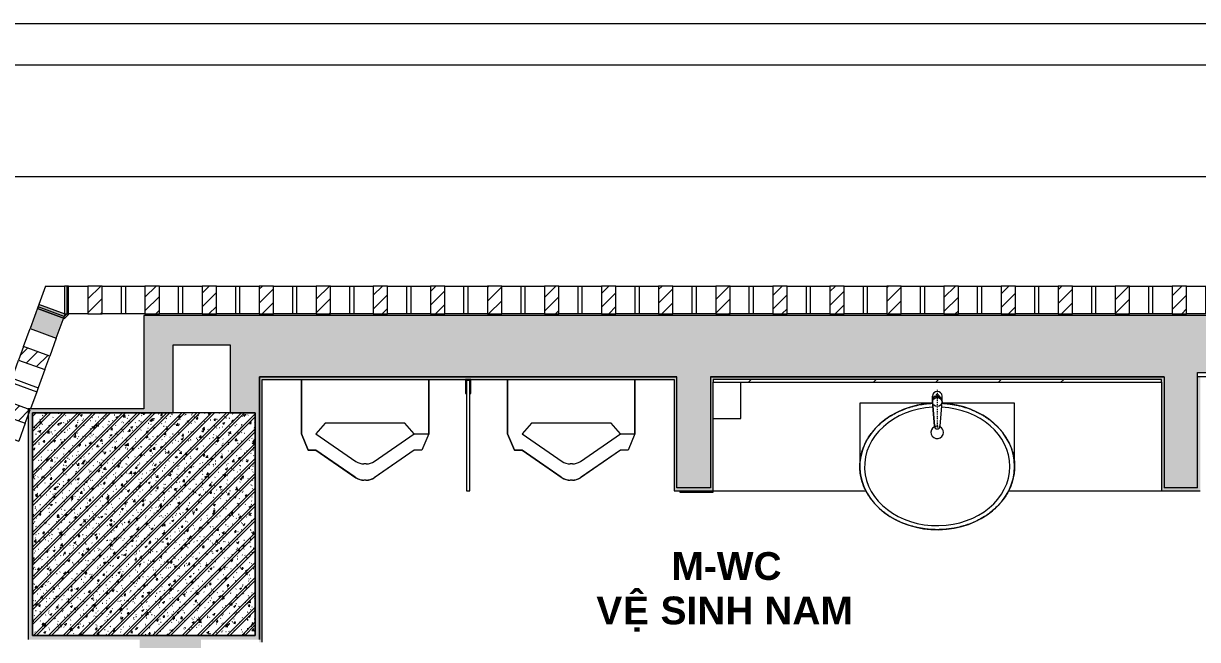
# Model space of a CAD drawing. Header units: millimetres. Extents: x -32090 to 18410, y 18847 to 76047.
# Drawn here: x -10622 to -6405, y 73832 to 76047 of the extents above; entities that cross this region are included whole.
import ezdxf

# ---------------------------------------------------------------- set-up
doc = ezdxf.new("R2010")
doc.units = ezdxf.units.MM
doc.linetypes.add('Dash', pattern=[6.35, 3.175, -3.175])
for name, color, linetype, lineweight in [('A-AREA-IDEN', 2, 'Continuous', 9), ('A-FLOR', 192, 'Continuous', 5), ('A-GLAZ-CURT', 52, 'Continuous', 5), ('A-GLAZ-CWMG', 51, 'Continuous', 5), ('A-WALL', 113, 'Continuous', 5), ('A-WALL-PATT', 111, 'Continuous', 5), ('P-SANR-FIXT', 6, 'Continuous', 5), ('P-SANR-FIXT-HDLN', 131, 'Dash', 5), ('Q-SPCQ', 91, 'Continuous', 5), ('S-BEAM', 12, 'Continuous', 5), ('S-COLS', 52, 'Continuous', 5)]:
    doc.layers.add(name, color=color, linetype=linetype, lineweight=lineweight)
doc.styles.add('Arial_B', font='arialbd.ttf', dxfattribs={"height": 100})
doc.styles.add('Arial_B_1', font='arialbd.ttf', dxfattribs={"height": 100})

# ---------------------------------------------------------------- blocks, each defined once
blk = doc.blocks.new('GUTTER_1 - GUTTER_1-8544427-1st Traffic Floor Plan - Pedestrian')
at = {"layer": 'A-FLOR'}
for p, q in [((-32089.9, 76047.2), (18410.1, 76047.2)), ((18260.1, 75897.2), (-31939.9, 75897.2))]:
    blk.add_line(p, q, dxfattribs=at)
blk = doc.blocks.new('LAVABOR COUNTER2 - COUNTER TOP 400-9917175-1st Traffic Floor Plan - Pedestrian')
at = {"layer": 'P-SANR-FIXT', "color": 7}
for p, q in [((-256, 400), (-805, 400)), ((805, 400), (256, 400))]:
    blk.add_line(p, q, dxfattribs=at)
blk = doc.blocks.new('LAVABOR BASIN-SEMI - LAVABOR BASIN - SEMI-11886328-1st Traffic Floor Plan - Pedestrian')
at = {"layer": 'P-SANR-FIXT', "color": 7}
for p, q in [((-278, 312.5), (-278, 85)), ((278, 85), (278, 312.5)), ((-278, 85), (-16.9, 85)), ((16.9, 85), (278, 85))]:
    blk.add_line(p, q, dxfattribs=at)
for start, end in [(296.2993, 180), (180, 244.022)]:
    blk.add_arc((0, 190), 22.5, start, end, dxfattribs=at)
for major_axis, ratio, start_param, end_param in [((278, 0), 0.818345, 4.772833, 9.424778), ((261, 0), 0.816092, 4.772382, 9.424778), ((278, 0), 0.818345, 3.141593, 4.651945), ((261, 0), 0.816092, 3.141593, 4.65238)]:
    blk.add_ellipse((0, 312.5), major_axis=major_axis, ratio=ratio, start_param=start_param, end_param=end_param, dxfattribs=at)
for points, knots in [([(-278, 312.5), (-278, 319.5), (-277.2, 333.5), (-273.7, 354.1), (-268, 374.3), (-259.9, 394.2), (-249.7, 413.2), (-239.4, 428.5), (-230.2, 440.2), (-220.4, 451.5), (-206.9, 464.9), (-191.9, 477.4), (-179.3, 486.5), (-166, 495.2), (-148.5, 505.2), (-126.5, 515.4), (-107, 522.7), (-91.1, 527.5), (-75, 531.7), (-58.4, 535.1), (-41.6, 537.5), (-28.5, 538.9), (-14.6, 539.8), (0, 540.1), (14.6, 539.8), (29.1, 538.9), (43.4, 537.3), (57.8, 535.1), (72, 532.3), (85.9, 529), (99.6, 525), (113.1, 520.4), (126.3, 515.3), (139.1, 509.6), (151.4, 503.4), (163.5, 496.6), (175.1, 489.3), (186.1, 481.6), (196.6, 473.5), (206.7, 464.8), (216.2, 455.7), (225, 446.3), (233.2, 436.5), (240.9, 426.3), (247.8, 415.8), (254.1, 405.1), (259.6, 394.1), (264.5, 382.8), (268.7, 371.4), (273.2, 356), (276.9, 336.5), (278, 320.6), (278, 312.5)], [-1, -1, -1, -1, -0.970833, -0.941667, -0.9125, -0.883333, -0.854167, -0.825, -0.810417, -0.795833, -0.766667, -0.7375, -0.722917, -0.708333, -0.679167, -0.65, -0.620833, -0.60625, -0.591667, -0.5625, -0.547917, -0.533333, -0.516667, -0.5, -0.483333, -0.466667, -0.45, -0.433333, -0.416667, -0.4, -0.383333, -0.366667, -0.35, -0.333333, -0.316667, -0.3, -0.283333, -0.266667, -0.25, -0.233333, -0.216667, -0.2, -0.183333, -0.166667, -0.15, -0.133333, -0.116667, -0.1, -0.083333, -0.066667, -0.033333, 0, 0, 0, 0]), ([(-16.9, 85.4), (-20.9, 85.6), (-29.8, 86.2), (-43.4, 87.7), (-57.8, 89.9), (-72, 92.7), (-85.9, 96), (-99.6, 100), (-113.1, 104.6), (-126.3, 109.7), (-139.1, 115.4), (-151.4, 121.6), (-163.5, 128.4), (-175.1, 135.7), (-186.1, 143.4), (-196.6, 151.5), (-206.7, 160.2), (-216.2, 169.3), (-225, 178.7), (-233.2, 188.5), (-240.9, 198.7), (-247.8, 209.2), (-254.1, 219.9), (-259.6, 230.9), (-264.5, 242.2), (-268.7, 253.6), (-273.2, 269), (-276.9, 288.5), (-278, 304.4), (-278, 312.5)], [-0.4807325, -0.4807325, -0.4807325, -0.4807325, -0.4666667, -0.45, -0.4333333, -0.4166667, -0.4, -0.3833333, -0.3666667, -0.35, -0.3333333, -0.3166667, -0.3, -0.2833333, -0.2666667, -0.25, -0.2333333, -0.2166667, -0.2, -0.1833333, -0.1666667, -0.15, -0.1333333, -0.1166667, -0.1, -0.0833333, -0.0666667, -0.0333333, 0, 0, 0, 0]), ([(278, 312.5), (278, 305.5), (277.2, 291.5), (273.7, 270.9), (268, 250.7), (259.9, 230.8), (249.7, 211.8), (239.4, 196.5), (230.2, 184.8), (220.4, 173.5), (206.9, 160.1), (191.9, 147.6), (179.3, 138.5), (166, 129.8), (148.5, 119.8), (126.5, 109.6), (107, 102.3), (91.1, 97.5), (75, 93.3), (58.4, 89.9), (41.6, 87.5), (29.2, 86.2), (20.9, 85.6), (16.9, 85.4)], [-1, -1, -1, -1, -0.9708333, -0.9416667, -0.9125, -0.8833333, -0.8541667, -0.825, -0.8104167, -0.7958333, -0.7666667, -0.7375, -0.7229167, -0.7083333, -0.6791667, -0.65, -0.6208333, -0.60625, -0.5916667, -0.5625, -0.5479167, -0.5333333, -0.5192675, -0.5192675, -0.5192675, -0.5192675])]:
    blk.add_open_spline(points, degree=3, knots=knots, dxfattribs=at)
blk = doc.blocks.new('tieu nam1 - 900x400 Spacing 800-10973678-1st Traffic Floor Plan - Pedestrian')
at = {"layer": 'Q-SPCQ'}
for p, q in [((-265.825, -5), (-284.175, -5)), ((-284.175, -5), (-284.175, -55.8)), ((-269, -8.175), (-281, -8.175)), ((-281, -8.175), (-281, -405)), ((-269, -405), (-269, -8.175)), ((-265.825, -55.8), (-265.825, -5)), ((-284.175, -55.8), (-281, -55.8)), ((-269, -55.8), (-265.825, -55.8)), ((-281, -405), (-269, -405))]:
    blk.add_line(p, q, dxfattribs=at)
blk = doc.blocks.new('Mirror1 - Type 4-10973680-1st Traffic Floor Plan - Pedestrian')
at = {"layer": 'P-SANR-FIXT'}
h = blk.add_hatch(dxfattribs=at)
h.set_pattern_fill('FP_32', color=256, style=0, pattern_type=2)
h.set_pattern_definition([(45, (7464.94, -74772), (84.19025, 308.69666), [396.875, -79.375, 1.676, -77.699])])
h.paths.add_polyline_path([(647.2, -15), (930, -15), (930, -5), (-680, -5), (-680, -15), (69.1, -15)])
at = {"layer": 'P-SANR-FIXT', "color": 7}
for p, q in [((930, -5), (-680, -5)), ((-680, -5), (-680, -15)), ((-680, -15), (930, -15)), ((930, -15), (930, -5))]:
    blk.add_line(p, q, dxfattribs=at)
blk = doc.blocks.new('hop xit xa phong - LT764-V48-1st Traffic Floor Plan - Pedestrian')
at = {"layer": 'P-SANR-FIXT', "color": 7}
for p, q in [((50, 130), (-50, 130)), ((-50, 130), (-50, 0)), ((50, 130), (-50, 130)), ((-50, 130), (-50, 0))]:
    blk.add_line(p, q, dxfattribs=at)
blk = doc.blocks.new('BASIN TAP 1 - BASIN TAP 1_ERASE_-8215750-1st Traffic Floor Plan - Pedestrian')
at = {"layer": 'P-SANR-FIXT', "color": 7}
for p, q in [((-17.2, -23.4), (-17.2, -44.2)), ((-17.2, -44.2), (-17.2, -23.4)), ((17.3, -44.2), (17.3, -23.4)), ((17.3, -44.2), (17.3, -23.4)), ((-17.2, -44.2), (-10, -131.2)), ((-10, -131.2), (-17.2, -44.2)), ((10, -131.2), (17.3, -44.2)), ((10, -131.2), (17.3, -44.2))]:
    blk.add_line(p, q, dxfattribs=at)
for centre, radius, start, end in [((0, -23.4), 17.3, 0, 180), ((0, -23.4), 17.3, 360, 180), ((0, -131.2), 10, 180, 360), ((0, -131.2), 10, 180, 360)]:
    blk.add_arc(centre, radius, start, end, dxfattribs=at)
blk.add_ellipse((0, -40.4), major_axis=(17.2, 0), ratio=0.965926, start_param=0, end_param=3.141593, dxfattribs=at)
blk.add_ellipse((0, -44.2), major_axis=(17.2, 0), ratio=0.965926, dxfattribs=at)
at = {"layer": 'P-SANR-FIXT-HDLN', "color": 7}
for p, q in [((0, 0), (0, -143.8)), ((-12.5, -23.4), (12.5, -23.4)), ((-12.5, -131.3), (12.5, -131.3))]:
    blk.add_line(p, q, dxfattribs=at)
blk.add_circle((0, -23.4), 6.5, dxfattribs=at)
blk = doc.blocks.new('URINAL1 - UT500T 2-8453147-1st Traffic Floor Plan - Pedestrian')
at = {"layer": 'P-SANR-FIXT', "color": 7}
for p, q in [((-9525, 26455.6), (-9329.7, 26455.6)), ((-9329.7, 26455.6), (-9525, 26455.6)), ((-9329.7, 26455.6), (-9270.9, 26431.1)), ((-9329.7, 26403.6), (-9329.7, 26455.6)), ((-9329.7, 26455.6), (-9270.9, 26431.1)), ((-9329.7, 26403.6), (-9368.5, 26370.2)), ((-9230.7, 26259.8), (-9329.7, 26403.6)), ((-9270.9, 26431.1), (-9270.9, 26403.6)), ((-9270.9, 26431.1), (-9270.9, 26403.6)), ((-9270.9, 26403.6), (-9174.2, 26263)), ((-9270.9, 26403.6), (-9172, 26259.8)), ((-9368.5, 26370.2), (-9368.5, 26083.8)), ((-9329.7, 26050.4), (-9230.7, 26194.2)), ((-9270.9, 26050.4), (-9172, 26194.2)), ((-9174.2, 26191), (-9270.9, 26050.4)), ((-9221.7, 26231), (-9221.7, 26223)), ((-9163, 26231), (-9163, 26223)), ((-9368.5, 26083.8), (-9329.7, 26050.4)), ((-9270.9, 26022.9), (-9329.7, 25998.4)), ((-9329.7, 25998.4), (-9270.9, 26022.9)), ((-9270.9, 26050.4), (-9270.9, 26022.9)), ((-9270.9, 26022.9), (-9270.9, 26050.4)), ((-9329.7, 25998.4), (-9525, 25998.4)), ((-9525, 25998.4), (-9329.7, 25998.4))]:
    blk.add_line(p, q, dxfattribs=at)
for centre, radius, start, end in [((-9272.5, 26231), 50.8, 360, 34.5449), ((-9226.5, 26227), 63.5, 325.4551, 34.5449), ((-9213.8, 26231), 50.8, 360, 34.5449), ((-9272.5, 26223), 50.8, 325.4551, 360), ((-9213.8, 26223), 50.8, 325.4551, 0.0073)]:
    blk.add_arc(centre, radius, start, end, dxfattribs=at)
blk = doc.blocks.new('X Block - X Block-V125-1st Traffic Floor Plan - Pedestrian')
at = {"layer": 'A-GLAZ-CURT'}
h = blk.add_hatch(dxfattribs=at)
h.set_pattern_fill('FP_107', color=256, style=0, pattern_type=2)
h.set_pattern_definition([(225, (-6477.434, 75052.996), (24.748737, -24.748737), [])])
h.paths.add_polyline_path([(18.3, 50), (-33.3, 50), (-33.3, -50), (18.3, -50)])
for p, q in [((-102.5, 50), (-33.3, 50)), ((-102.5, 50), (-102.5, -50)), ((18.3, 50), (-33.3, 50)), ((-33.3, 50), (-33.3, -50)), ((18.3, -50), (18.3, 50)), ((18.3, 50), (87.5, 50)), ((87.5, 50), (87.5, -50)), ((-33.3, -50), (-102.5, -50)), ((-33.3, -50), (18.3, -50)), ((87.5, -50), (18.3, -50))]:
    blk.add_line(p, q, dxfattribs=at)
blk = doc.blocks.new('X Block - X Block-V126-1st Traffic Floor Plan - Pedestrian')
at = {"layer": 'A-GLAZ-CURT'}
h = blk.add_hatch(dxfattribs=at)
h.set_pattern_fill('FP_108', color=256, style=0, pattern_type=2)
h.set_pattern_definition([(225, (-6682.434, 75052.996), (24.748737, -24.748737), [])])
h.paths.add_polyline_path([(18.3, 50), (-33.3, 50), (-33.3, -50), (18.3, -50)])
for p, q in [((-102.5, 50), (-33.3, 50)), ((-102.5, 50), (-102.5, -50)), ((18.3, 50), (-33.3, 50)), ((-33.3, 50), (-33.3, -50)), ((18.3, -50), (18.3, 50)), ((18.3, 50), (87.5, 50)), ((87.5, 50), (87.5, -50)), ((-33.3, -50), (-102.5, -50)), ((-33.3, -50), (18.3, -50)), ((87.5, -50), (18.3, -50))]:
    blk.add_line(p, q, dxfattribs=at)
blk = doc.blocks.new('X Block - X Block-V127-1st Traffic Floor Plan - Pedestrian')
at = {"layer": 'A-GLAZ-CURT'}
h = blk.add_hatch(dxfattribs=at)
h.set_pattern_fill('FP_109', color=256, style=0, pattern_type=2)
h.set_pattern_definition([(225, (-6887.434, 75052.996), (24.748737, -24.748737), [])])
h.paths.add_polyline_path([(18.3, 50), (-33.3, 50), (-33.3, -50), (18.3, -50)])
for p, q in [((-102.5, 50), (-33.3, 50)), ((-102.5, 50), (-102.5, -50)), ((18.3, 50), (-33.3, 50)), ((-33.3, 50), (-33.3, -50)), ((18.3, -50), (18.3, 50)), ((18.3, 50), (87.5, 50)), ((87.5, 50), (87.5, -50)), ((-33.3, -50), (-102.5, -50)), ((-33.3, -50), (18.3, -50)), ((87.5, -50), (18.3, -50))]:
    blk.add_line(p, q, dxfattribs=at)
blk = doc.blocks.new('X Block - X Block-V128-1st Traffic Floor Plan - Pedestrian')
at = {"layer": 'A-GLAZ-CURT'}
h = blk.add_hatch(dxfattribs=at)
h.set_pattern_fill('FP_110', color=256, style=0, pattern_type=2)
h.set_pattern_definition([(225, (-7092.434, 75052.996), (24.748737, -24.748737), [])])
h.paths.add_polyline_path([(18.3, 50), (-33.3, 50), (-33.3, -50), (18.3, -50)])
for p, q in [((-102.5, 50), (-33.3, 50)), ((-102.5, 50), (-102.5, -50)), ((18.3, 50), (-33.3, 50)), ((-33.3, 50), (-33.3, -50)), ((18.3, -50), (18.3, 50)), ((18.3, 50), (87.5, 50)), ((87.5, 50), (87.5, -50)), ((-33.3, -50), (-102.5, -50)), ((-33.3, -50), (18.3, -50)), ((87.5, -50), (18.3, -50))]:
    blk.add_line(p, q, dxfattribs=at)
blk = doc.blocks.new('X Block - X Block-V129-1st Traffic Floor Plan - Pedestrian')
at = {"layer": 'A-GLAZ-CURT'}
h = blk.add_hatch(dxfattribs=at)
h.set_pattern_fill('FP_111', color=256, style=0, pattern_type=2)
h.set_pattern_definition([(225, (-7297.434, 75052.996), (24.748737, -24.748737), [])])
h.paths.add_polyline_path([(18.3, 50), (-33.3, 50), (-33.3, -50), (18.3, -50)])
for p, q in [((-102.5, 50), (-33.3, 50)), ((-102.5, 50), (-102.5, -50)), ((18.3, 50), (-33.3, 50)), ((-33.3, 50), (-33.3, -50)), ((18.3, -50), (18.3, 50)), ((18.3, 50), (87.5, 50)), ((87.5, 50), (87.5, -50)), ((-33.3, -50), (-102.5, -50)), ((-33.3, -50), (18.3, -50)), ((87.5, -50), (18.3, -50))]:
    blk.add_line(p, q, dxfattribs=at)
blk = doc.blocks.new('X Block - X Block-V130-1st Traffic Floor Plan - Pedestrian')
at = {"layer": 'A-GLAZ-CURT'}
h = blk.add_hatch(dxfattribs=at)
h.set_pattern_fill('FP_112', color=256, style=0, pattern_type=2)
h.set_pattern_definition([(225, (-7502.434, 75052.996), (24.748737, -24.748737), [])])
h.paths.add_polyline_path([(18.3, 50), (-33.3, 50), (-33.3, -50), (18.3, -50)])
for p, q in [((-102.5, 50), (-33.3, 50)), ((-102.5, 50), (-102.5, -50)), ((18.3, 50), (-33.3, 50)), ((-33.3, 50), (-33.3, -50)), ((18.3, -50), (18.3, 50)), ((18.3, 50), (87.5, 50)), ((87.5, 50), (87.5, -50)), ((-33.3, -50), (-102.5, -50)), ((-33.3, -50), (18.3, -50)), ((87.5, -50), (18.3, -50))]:
    blk.add_line(p, q, dxfattribs=at)
blk = doc.blocks.new('X Block - X Block-V131-1st Traffic Floor Plan - Pedestrian')
at = {"layer": 'A-GLAZ-CURT'}
h = blk.add_hatch(dxfattribs=at)
h.set_pattern_fill('FP_113', color=256, style=0, pattern_type=2)
h.set_pattern_definition([(225, (-7707.434, 75052.996), (24.748737, -24.748737), [])])
h.paths.add_polyline_path([(18.3, 50), (-33.3, 50), (-33.3, -50), (18.3, -50)])
for p, q in [((-102.5, 50), (-33.3, 50)), ((-102.5, 50), (-102.5, -50)), ((18.3, 50), (-33.3, 50)), ((-33.3, 50), (-33.3, -50)), ((18.3, -50), (18.3, 50)), ((18.3, 50), (87.5, 50)), ((87.5, 50), (87.5, -50)), ((-33.3, -50), (-102.5, -50)), ((-33.3, -50), (18.3, -50)), ((87.5, -50), (18.3, -50))]:
    blk.add_line(p, q, dxfattribs=at)
blk = doc.blocks.new('X Block - X Block-V132-1st Traffic Floor Plan - Pedestrian')
at = {"layer": 'A-GLAZ-CURT'}
h = blk.add_hatch(dxfattribs=at)
h.set_pattern_fill('FP_114', color=256, style=0, pattern_type=2)
h.set_pattern_definition([(225, (-7912.434, 75052.996), (24.748737, -24.748737), [])])
h.paths.add_polyline_path([(18.3, 50), (-33.3, 50), (-33.3, -50), (18.3, -50)])
for p, q in [((-102.5, 50), (-33.3, 50)), ((-102.5, 50), (-102.5, -50)), ((18.3, 50), (-33.3, 50)), ((-33.3, 50), (-33.3, -50)), ((18.3, -50), (18.3, 50)), ((18.3, 50), (87.5, 50)), ((87.5, 50), (87.5, -50)), ((-33.3, -50), (-102.5, -50)), ((-33.3, -50), (18.3, -50)), ((87.5, -50), (18.3, -50))]:
    blk.add_line(p, q, dxfattribs=at)
blk = doc.blocks.new('X Block - X Block-V133-1st Traffic Floor Plan - Pedestrian')
at = {"layer": 'A-GLAZ-CURT'}
h = blk.add_hatch(dxfattribs=at)
h.set_pattern_fill('FP_115', color=256, style=0, pattern_type=2)
h.set_pattern_definition([(225, (-8117.434, 75052.996), (24.748737, -24.748737), [])])
h.paths.add_polyline_path([(18.3, 50), (-33.3, 50), (-33.3, -50), (18.3, -50)])
for p, q in [((-102.5, 50), (-33.3, 50)), ((-102.5, 50), (-102.5, -50)), ((18.3, 50), (-33.3, 50)), ((-33.3, 50), (-33.3, -50)), ((18.3, -50), (18.3, 50)), ((18.3, 50), (87.5, 50)), ((87.5, 50), (87.5, -50)), ((-33.3, -50), (-102.5, -50)), ((-33.3, -50), (18.3, -50)), ((87.5, -50), (18.3, -50))]:
    blk.add_line(p, q, dxfattribs=at)
blk = doc.blocks.new('X Block - X Block-V134-1st Traffic Floor Plan - Pedestrian')
at = {"layer": 'A-GLAZ-CURT'}
h = blk.add_hatch(dxfattribs=at)
h.set_pattern_fill('FP_116', color=256, style=0, pattern_type=2)
h.set_pattern_definition([(225, (-8322.434, 75052.996), (24.748737, -24.748737), [])])
h.paths.add_polyline_path([(18.3, 50), (-33.3, 50), (-33.3, -50), (18.3, -50)])
for p, q in [((-102.5, 50), (-33.3, 50)), ((-102.5, 50), (-102.5, -50)), ((18.3, 50), (-33.3, 50)), ((-33.3, 50), (-33.3, -50)), ((18.3, -50), (18.3, 50)), ((18.3, 50), (87.5, 50)), ((87.5, 50), (87.5, -50)), ((-33.3, -50), (-102.5, -50)), ((-33.3, -50), (18.3, -50)), ((87.5, -50), (18.3, -50))]:
    blk.add_line(p, q, dxfattribs=at)
blk = doc.blocks.new('X Block - X Block-V135-1st Traffic Floor Plan - Pedestrian')
at = {"layer": 'A-GLAZ-CURT'}
h = blk.add_hatch(dxfattribs=at)
h.set_pattern_fill('FP_117', color=256, style=0, pattern_type=2)
h.set_pattern_definition([(225, (-8527.434, 75052.996), (24.748737, -24.748737), [])])
h.paths.add_polyline_path([(18.3, 50), (-33.3, 50), (-33.3, -50), (18.3, -50)])
for p, q in [((-102.5, 50), (-33.3, 50)), ((-102.5, 50), (-102.5, -50)), ((18.3, 50), (-33.3, 50)), ((-33.3, 50), (-33.3, -50)), ((18.3, -50), (18.3, 50)), ((18.3, 50), (87.5, 50)), ((87.5, 50), (87.5, -50)), ((-33.3, -50), (-102.5, -50)), ((-33.3, -50), (18.3, -50)), ((87.5, -50), (18.3, -50))]:
    blk.add_line(p, q, dxfattribs=at)
blk = doc.blocks.new('X Block - X Block-V136-1st Traffic Floor Plan - Pedestrian')
at = {"layer": 'A-GLAZ-CURT'}
h = blk.add_hatch(dxfattribs=at)
h.set_pattern_fill('FP_118', color=256, style=0, pattern_type=2)
h.set_pattern_definition([(225, (-8732.434, 75052.996), (24.748737, -24.748737), [])])
h.paths.add_polyline_path([(18.3, 50), (-33.3, 50), (-33.3, -50), (18.3, -50)])
for p, q in [((-102.5, 50), (-33.3, 50)), ((-102.5, 50), (-102.5, -50)), ((18.3, 50), (-33.3, 50)), ((-33.3, 50), (-33.3, -50)), ((18.3, -50), (18.3, 50)), ((18.3, 50), (87.5, 50)), ((87.5, 50), (87.5, -50)), ((-33.3, -50), (-102.5, -50)), ((-33.3, -50), (18.3, -50)), ((87.5, -50), (18.3, -50))]:
    blk.add_line(p, q, dxfattribs=at)
blk = doc.blocks.new('X Block - X Block-V137-1st Traffic Floor Plan - Pedestrian')
at = {"layer": 'A-GLAZ-CURT'}
h = blk.add_hatch(dxfattribs=at)
h.set_pattern_fill('FP_119', color=256, style=0, pattern_type=2)
h.set_pattern_definition([(225, (-8937.434, 75052.996), (24.748737, -24.748737), [])])
h.paths.add_polyline_path([(18.3, 50), (-33.3, 50), (-33.3, -50), (18.3, -50)])
for p, q in [((-102.5, 50), (-33.3, 50)), ((-102.5, 50), (-102.5, -50)), ((18.3, 50), (-33.3, 50)), ((-33.3, 50), (-33.3, -50)), ((18.3, -50), (18.3, 50)), ((18.3, 50), (87.5, 50)), ((87.5, 50), (87.5, -50)), ((-33.3, -50), (-102.5, -50)), ((-33.3, -50), (18.3, -50)), ((87.5, -50), (18.3, -50))]:
    blk.add_line(p, q, dxfattribs=at)
blk = doc.blocks.new('X Block - X Block-V138-1st Traffic Floor Plan - Pedestrian')
at = {"layer": 'A-GLAZ-CURT'}
h = blk.add_hatch(dxfattribs=at)
h.set_pattern_fill('FP_120', color=256, style=0, pattern_type=2)
h.set_pattern_definition([(225, (-9142.434, 75052.996), (24.748737, -24.748737), [])])
h.paths.add_polyline_path([(18.3, 50), (-33.3, 50), (-33.3, -50), (18.3, -50)])
for p, q in [((-102.5, 50), (-33.3, 50)), ((-102.5, 50), (-102.5, -50)), ((18.3, 50), (-33.3, 50)), ((-33.3, 50), (-33.3, -50)), ((18.3, -50), (18.3, 50)), ((18.3, 50), (87.5, 50)), ((87.5, 50), (87.5, -50)), ((-33.3, -50), (-102.5, -50)), ((-33.3, -50), (18.3, -50)), ((87.5, -50), (18.3, -50))]:
    blk.add_line(p, q, dxfattribs=at)
blk = doc.blocks.new('X Block - X Block-V139-1st Traffic Floor Plan - Pedestrian')
at = {"layer": 'A-GLAZ-CURT'}
h = blk.add_hatch(dxfattribs=at)
h.set_pattern_fill('FP_121', color=256, style=0, pattern_type=2)
h.set_pattern_definition([(225, (-9347.434, 75052.996), (24.748737, -24.748737), [])])
h.paths.add_polyline_path([(18.3, 50), (-33.3, 50), (-33.3, -50), (18.3, -50)])
for p, q in [((-102.5, 50), (-33.3, 50)), ((-102.5, 50), (-102.5, -50)), ((18.3, 50), (-33.3, 50)), ((-33.3, 50), (-33.3, -50)), ((18.3, -50), (18.3, 50)), ((18.3, 50), (87.5, 50)), ((87.5, 50), (87.5, -50)), ((-33.3, -50), (-102.5, -50)), ((-33.3, -50), (18.3, -50)), ((87.5, -50), (18.3, -50))]:
    blk.add_line(p, q, dxfattribs=at)
blk = doc.blocks.new('X Block - X Block-V140-1st Traffic Floor Plan - Pedestrian')
at = {"layer": 'A-GLAZ-CURT'}
h = blk.add_hatch(dxfattribs=at)
h.set_pattern_fill('FP_122', color=256, style=0, pattern_type=2)
h.set_pattern_definition([(225, (-9552.434, 75052.996), (24.748737, -24.748737), [])])
h.paths.add_polyline_path([(18.3, 50), (-33.3, 50), (-33.3, -50), (18.3, -50)])
for p, q in [((-102.5, 50), (-33.3, 50)), ((-102.5, 50), (-102.5, -50)), ((18.3, 50), (-33.3, 50)), ((-33.3, 50), (-33.3, -50)), ((18.3, -50), (18.3, 50)), ((18.3, 50), (87.5, 50)), ((87.5, 50), (87.5, -50)), ((-33.3, -50), (-102.5, -50)), ((-33.3, -50), (18.3, -50)), ((87.5, -50), (18.3, -50))]:
    blk.add_line(p, q, dxfattribs=at)
blk = doc.blocks.new('X Block - X Block-V141-1st Traffic Floor Plan - Pedestrian')
at = {"layer": 'A-GLAZ-CURT'}
h = blk.add_hatch(dxfattribs=at)
h.set_pattern_fill('FP_123', color=256, style=0, pattern_type=2)
h.set_pattern_definition([(225, (-9757.434, 75052.996), (24.748737, -24.748737), [])])
h.paths.add_polyline_path([(18.3, 50), (-33.3, 50), (-33.3, -50), (18.3, -50)])
for p, q in [((-102.5, 50), (-33.3, 50)), ((-102.5, 50), (-102.5, -50)), ((18.3, 50), (-33.3, 50)), ((-33.3, 50), (-33.3, -50)), ((18.3, -50), (18.3, 50)), ((18.3, 50), (87.5, 50)), ((87.5, 50), (87.5, -50)), ((-33.3, -50), (-102.5, -50)), ((-33.3, -50), (18.3, -50)), ((87.5, -50), (18.3, -50))]:
    blk.add_line(p, q, dxfattribs=at)
blk = doc.blocks.new('X Block - X Block-V142-1st Traffic Floor Plan - Pedestrian')
at = {"layer": 'A-GLAZ-CURT'}
h = blk.add_hatch(dxfattribs=at)
h.set_pattern_fill('FP_124', color=256, style=0, pattern_type=2)
h.set_pattern_definition([(225, (-9962.434, 75052.996), (24.748737, -24.748737), [])])
h.paths.add_polyline_path([(18.3, 50), (-33.3, 50), (-33.3, -50), (18.3, -50)])
for p, q in [((-102.5, 50), (-33.3, 50)), ((-102.5, 50), (-102.5, -50)), ((18.3, 50), (-33.3, 50)), ((-33.3, 50), (-33.3, -50)), ((18.3, -50), (18.3, 50)), ((18.3, 50), (87.5, 50)), ((87.5, 50), (87.5, -50)), ((-33.3, -50), (-102.5, -50)), ((-33.3, -50), (18.3, -50)), ((87.5, -50), (18.3, -50))]:
    blk.add_line(p, q, dxfattribs=at)
blk = doc.blocks.new('X Block - X Block-V143-1st Traffic Floor Plan - Pedestrian')
at = {"layer": 'A-GLAZ-CURT'}
h = blk.add_hatch(dxfattribs=at)
h.set_pattern_fill('FP_125', color=256, style=0, pattern_type=2)
h.set_pattern_definition([(225, (-10167.434, 75052.996), (24.748737, -24.748737), [])])
h.paths.add_polyline_path([(18.3, 50), (-33.3, 50), (-33.3, -50), (18.3, -50)])
for p, q in [((-102.5, 50), (-33.3, 50)), ((-102.5, 50), (-102.5, -50)), ((18.3, 50), (-33.3, 50)), ((-33.3, 50), (-33.3, -50)), ((18.3, -50), (18.3, 50)), ((18.3, 50), (87.5, 50)), ((87.5, 50), (87.5, -50)), ((-33.3, -50), (-102.5, -50)), ((-33.3, -50), (18.3, -50)), ((87.5, -50), (18.3, -50))]:
    blk.add_line(p, q, dxfattribs=at)
blk = doc.blocks.new('X Block - X Block-V144-1st Traffic Floor Plan - Pedestrian')
at = {"layer": 'A-GLAZ-CURT'}
h = blk.add_hatch(dxfattribs=at)
h.set_pattern_fill('FP_126', color=256, style=0, pattern_type=2)
h.set_pattern_definition([(225, (-10364.934, 75052.996), (24.748737, -24.748737), [])])
h.paths.add_polyline_path([(25.8, 50), (-25.8, 50), (-25.8, -50), (25.8, -50)])
for p, q in [((-95, 50), (-25.8, 50)), ((-95, 50), (-95, -50)), ((25.8, 50), (-25.8, 50)), ((-25.8, 50), (-25.8, -50)), ((25.8, -50), (25.8, 50)), ((25.8, 50), (95, 50)), ((-25.8, -50), (-95, -50)), ((-25.8, -50), (25.8, -50)), ((95, -50), (25.8, -50))]:
    blk.add_line(p, q, dxfattribs=at)
blk = doc.blocks.new('Rectangular Mullion - 15 x 100mm-10597013-1st Traffic Floor Plan - Pedestrian')
at = {"layer": 'A-GLAZ-CWMG'}
for p, q in [((-15, 50), (0, 50)), ((-15, -50), (-15, 50)), ((0, 50), (0, -50)), ((0, -50), (-15, -50))]:
    blk.add_line(p, q, dxfattribs=at)
blk = doc.blocks.new('Rectangular Mullion - 15 x 100mm-10597006-1st Traffic Floor Plan - Pedestrian')
at = {"layer": 'A-GLAZ-CWMG'}
for p, q in [((10230.1, 75103), (10245.1, 75103)), ((10245.1, 75003), (10230.1, 75003))]:
    blk.add_line(p, q, dxfattribs=at)
blk = doc.blocks.new('Block Wall Beam - Block Wall Beam-10676692-1st Traffic Floor Plan - Pedestrian')
at = {"layer": 'S-BEAM'}
blk.add_hatch(color=256, dxfattribs=at).paths.add_polyline_path([(-10474.5, 74986.9), (-10459.9, 75000.4), (-10459.9, 75103), (-10465.9, 75103), (-10465.9, 75003), (-10475.9, 74993.8), (-10569.9, 75028), (-10571.9, 75022.3), (-10475.9, 74987.4)])
at = {"layer": 'S-BEAM', "lineweight": 20}
for p, q in [((-10459.9, 75103), (-10465.9, 75103)), ((-10465.9, 75103), (-10465.9, 75003)), ((-10459.9, 75000.4), (-10459.9, 75103)), ((-10569.9, 75028), (-10571.9, 75022.3)), ((-10475.9, 74993.8), (-10569.9, 75028)), ((-10571.9, 75022.3), (-10474.5, 74986.9)), ((-10465.9, 75003), (-10475.9, 74993.8)), ((-10474.5, 74986.9), (-10459.9, 75000.4))]:
    blk.add_line(p, q, dxfattribs=at)
blk = doc.blocks.new('X Block - X Block-V685-1st Traffic Floor Plan - Pedestrian')
at = {"layer": 'A-GLAZ-CURT'}
h = blk.add_hatch(dxfattribs=at)
h.set_pattern_fill('FP_680', color=256, style=0, pattern_type=2)
h.set_pattern_definition([(335, (-66512.73, -35543.43), (14.791639, 31.720773), [])])
h.paths.add_polyline_path([(-33.3, -50), (18.3, -50), (18.3, 50), (-33.3, 50), (-33.3, -35.6)])
for p, q in [((-102.5, 50), (-102.5, -50)), ((-102.5, 50), (-33.3, 50)), ((18.3, 50), (-33.3, 50)), ((-33.3, 50), (-33.3, -50)), ((18.3, -50), (18.3, 50)), ((18.3, 50), (87.5, 50)), ((87.5, 50), (87.5, -50)), ((-33.3, -50), (-102.5, -50)), ((-33.3, -50), (18.3, -50)), ((87.5, -50), (22.4, -50))]:
    blk.add_line(p, q, dxfattribs=at)
blk = doc.blocks.new('X Block - X Block-V686-1st Traffic Floor Plan - Pedestrian')
at = {"layer": 'A-GLAZ-CURT'}
h = blk.add_hatch(dxfattribs=at)
h.set_pattern_fill('FP_681', color=256, style=0, pattern_type=2)
h.set_pattern_definition([(335, (-66710.23, -35543.43), (14.791639, 31.720773), [])])
h.paths.add_polyline_path([(25.8, 50), (-25.8, 50), (-25.8, -50), (25.8, -50)])
for p, q in [((-95, 50), (-95, -50)), ((-95, 50), (-25.8, 50)), ((25.8, 50), (-25.8, 50)), ((-25.8, 50), (-25.8, -50)), ((25.8, -50), (25.8, 50)), ((25.8, 50), (95, 50)), ((-25.8, -50), (-95, -50)), ((-25.8, -50), (25.8, -50)), ((95, -50), (25.8, -50))]:
    blk.add_line(p, q, dxfattribs=at)
blk = doc.blocks.new('Rectangular Mullion - 15 x 100mm-V155-1st Traffic Floor Plan - Pedestrian')
at = {"layer": 'A-GLAZ-CWMG'}
for p, q in [((-23149.9, 65882), (-23134.9, 65882)), ((-23134.9, 65782), (-23149.9, 65782))]:
    blk.add_line(p, q, dxfattribs=at)

msp = doc.modelspace()

# ---------------------------------------------------------------- hatches: boundary and pattern name
at = {"layer": 'A-WALL-PATT'}
for points in [[(-10571.9, 75022.3), (-10477.9, 74988.1), (-10472.8, 75002.2), (-10566.8, 75036.4)], [(-10571.9, 75022.3), (-10598.2, 74950), (-10504.3, 74915.8), (-10477.9, 74988.1)], [(-10189.9, 74647), (-10084.9, 74647), (-10084.9, 74997), (-10189.9, 74997), (-10189.9, 74662)], [(-9879.9, 74892), (-9879.9, 74997), (-10084.9, 74997), (-10084.9, 74892)], [(-9879.9, 74647), (-9774.9, 74647), (-9774.9, 74997), (-9879.9, 74997), (-9879.9, 74777)], [(-8154.9, 74777), (-6418.9, 74777), (-6418.9, 74997), (-9774.9, 74997), (-9774.9, 74777), (-8274.9, 74777)], [(-5661.5, 74792), (-5379.9, 74792), (-5379.9, 74997), (-6418.9, 74997), (-6418.9, 74792), (-6404.9, 74792)], [(-8274.9, 74767), (-8274.9, 74777), (-9774.9, 74777), (-9774.9, 74767), (-8284.9, 74767)], [(-8274.9, 74777), (-8274.9, 74377), (-8154.9, 74377), (-8154.9, 74777)], [(-7973.9, 74767), (-6534.9, 74767), (-6534.9, 74777), (-8154.9, 74777), (-8154.9, 74767), (-8144.9, 74767)], [(-6534.9, 74377), (-6524.9, 74377), (-6524.9, 74777), (-6534.9, 74777), (-6534.9, 74757)], [(-6524.9, 74377), (-6404.9, 74377), (-6404.9, 74792), (-6418.9, 74792), (-6418.9, 74777), (-6524.9, 74777)], [(-6404.9, 74377), (-6394.9, 74377), (-6394.9, 74777), (-6404.9, 74777), (-6404.9, 74767)], [(-9764.9, 73822), (-9764.9, 74767), (-9774.9, 74767), (-9774.9, 73822)], [(-8284.9, 74767), (-8284.9, 74377), (-8274.9, 74377), (-8274.9, 74767)], [(-8144.9, 74377), (-8144.9, 74767), (-8154.9, 74767), (-8154.9, 74377)], [(-10589.9, 73832), (-10589.9, 74662), (-10604.9, 74662), (-10604.9, 73832)], [(-10189.9, 74647), (-10189.9, 74662), (-10589.9, 74662), (-10589.9, 74647), (-10286.4, 74647)], [(-9774.9, 73832), (-9774.9, 74647), (-9789.9, 74647), (-9789.9, 73832)], [(-8154.9, 74367), (-8144.9, 74367), (-8144.9, 74377), (-8284.9, 74377), (-8284.9, 74367), (-8274.9, 74367)], [(-6404.9, 74367), (-6394.9, 74367), (-6394.9, 74377), (-6534.9, 74377), (-6534.9, 74367), (-6524.9, 74367)], [(-10286.4, 73832), (-9789.9, 73832), (-9789.9, 73847), (-10589.9, 73847), (-10589.9, 73832)], [(-9999.9, 71832), (-9984.9, 71832), (-9984.9, 73832), (-10204.9, 73832), (-10204.9, 71832)]]:
    msp.add_hatch(color=256, dxfattribs=at).paths.add_polyline_path(points)
at = {"layer": 'S-COLS'}
h = msp.add_hatch(dxfattribs=at)
h.set_pattern_fill('FP_1', color=256, style=0, pattern_type=2)
h.set_pattern_definition([(50, (0, 0), (63.763904, -5.57885), [6.667, -73.342]), (355, (0, 0), (-12.334876, 66.869514), [5.334, -58.674]), (100.451, (5.314, -0.465), (51.43036, 61.29098), [5.667, -62.332]), (46.184, (0, 17.78), (94.87722, -14.714836), [10.001, -110.014]), (96.636, (7.91, 16.55), (83.09115, 86.5993), [8.5, -93.497]), (351.184, (0, 17.78), (83.09204, 86.59928), [8.001, -88.011]), (21, (8.89, 13.335), (53.064487, -35.792726), [6.667, -73.342]), (326, (8.89, 13.335), (21.63066, 64.46546), [5.334, -58.674]), (71.451, (13.31, 10.35), (74.69646, 28.672367), [5.667, -62.332]), (37.5, (0, 0), (1.080413, 29.594271), [1.676, -56.286, 1.676, -57.887, -58.896]), (37.5, (0, 0), (1.080413, 29.594271), [-117.526, 1.676, -57.22]), (7.5, (0, 0), (23.386368, 35.063507), [1.676, -32.283, 1.676, -54.953, -22.447]), (7.5, (0, 0), (23.386368, 35.063507), [-90.589, 1.676, -20.771]), (327.5, (-19.825, 0), (47.456567, -2.005468), [1.676, -20.549, 1.676, -67.666, -92.011]), (327.5, (-19.825, 0), (47.456567, -2.005468), [-91.567, 1.676, -90.335]), (317.5, (-28.715, 0), (51.844948, 8.89904), [1.676, -27.216, 1.676, -44.374, -65.341]), (317.5, (-28.715, 0), (51.844948, 8.89904), [-74.943, 1.676, -63.665]), (45, (0, 0), (-26.715908, 26.715908), []), (45, (0, 10.89), (-26.715908, 26.715908), [])])
h.paths.add_polyline_path([(-10286.4, 73847), (-9789.9, 73847), (-9789.9, 74647), (-10589.9, 74647), (-10589.9, 73847)])

# ---------------------------------------------------------------- linework, layer by layer
at = {"layer": 'A-FLOR'}
for p, q in [((-31539.9, 75497.2), (17860.1, 75497.2)), ((-8264.9, 74367), (-8264.9, 74362)), ((-8264.9, 74362), (-8144.9, 74362)), ((-8144.9, 74362), (-8144.9, 74367))]:
    msp.add_line(p, q, dxfattribs=at)
at = {"layer": 'A-WALL'}
for p, q in [((-10542.6, 75103), (-10566.8, 75036.4)), ((-10542.6, 75103), (-10474.9, 75103)), ((-10472.5, 75003), (-10472.8, 75002.2))]:
    msp.add_line(p, q, dxfattribs=at)
at = {"layer": 'A-WALL', "lineweight": 15}
for p, q in [((-10566.8, 75036.4), (-10598.2, 74950)), ((-10472.8, 75002.2), (-10566.8, 75036.4)), ((-10477.9, 74988.1), (-10571.9, 75022.3)), ((-10504.3, 74915.8), (-10472.8, 75002.2)), ((-10189.9, 74997), (-10189.9, 74662)), ((-5114.9, 74997), (-10189.9, 74997)), ((-10598.2, 74950), (-10504.3, 74915.8)), ((-10084.9, 74647), (-10084.9, 74892)), ((-10084.9, 74892), (-9879.9, 74892)), ((-9879.9, 74892), (-9879.9, 74647)), ((-9774.9, 73832), (-9774.9, 74777)), ((-9774.9, 74777), (-8274.9, 74777)), ((-8274.9, 74777), (-9774.9, 74777)), ((-9774.9, 74777), (-9774.9, 73832)), ((-8274.9, 74377), (-8274.9, 74777)), ((-8154.9, 74777), (-6524.9, 74777)), ((-6524.9, 74777), (-8154.9, 74777)), ((-8154.9, 74777), (-8154.9, 74777)), ((-8154.9, 74777), (-8154.9, 74377)), ((-6524.9, 74777), (-6524.9, 74377)), ((-6404.9, 74792), (-5394.9, 74792)), ((-6404.9, 74377), (-6404.9, 74792)), ((-5394.9, 74777), (-6404.9, 74777)), ((-9764.9, 74767), (-9034.1, 74767)), ((-9764.9, 73822), (-9764.9, 74767)), ((-9015.8, 74767), (-8284.9, 74767)), ((-8284.9, 74767), (-8284.9, 74367)), ((-8144.9, 74367), (-8144.9, 74757)), ((-6534.9, 74757), (-6534.9, 74367)), ((-10604.9, 74662), (-10604.9, 73832)), ((-10189.9, 74662), (-10604.9, 74662)), ((-10589.9, 73847), (-10589.9, 74647)), ((-10589.9, 74647), (-10084.9, 74647)), ((-9879.9, 74647), (-9789.9, 74647)), ((-9789.9, 74647), (-9789.9, 73847)), ((-8284.9, 74367), (-8144.9, 74367)), ((-8154.9, 74377), (-8274.9, 74377)), ((-6534.9, 74367), (-6394.9, 74367)), ((-6404.9, 74377), (-6524.9, 74377)), ((-9789.9, 73847), (-10589.9, 73847))]:
    msp.add_line(p, q, dxfattribs=at)
at = {"layer": 'S-COLS', "lineweight": 15}
for p, q in [((-9789.9, 74647), (-10589.9, 74647)), ((-10589.9, 74647), (-10589.9, 73847)), ((-9789.9, 73847), (-9789.9, 74647)), ((-10589.9, 73847), (-9789.9, 73847))]:
    msp.add_line(p, q, dxfattribs=at)

# ---------------------------------------------------------------- block references
at = {"layer": 'A-FLOR'}
msp.add_blockref('GUTTER_1 - GUTTER_1-8544427-1st Traffic Floor Plan - Pedestrian', (0, 0), dxfattribs=at)
at = {"layer": 'A-GLAZ-CURT'}
for name, p, rotation in [('X Block - X Block-V144-1st Traffic Floor Plan - Pedestrian', (-10364.9, 75053), 180), ('X Block - X Block-V143-1st Traffic Floor Plan - Pedestrian', (-10167.4, 75053), 180), ('X Block - X Block-V142-1st Traffic Floor Plan - Pedestrian', (-9962.4, 75053), 180), ('X Block - X Block-V141-1st Traffic Floor Plan - Pedestrian', (-9757.4, 75053), 180), ('X Block - X Block-V140-1st Traffic Floor Plan - Pedestrian', (-9552.4, 75053), 180), ('X Block - X Block-V139-1st Traffic Floor Plan - Pedestrian', (-9347.4, 75053), 180), ('X Block - X Block-V138-1st Traffic Floor Plan - Pedestrian', (-9142.4, 75053), 180), ('X Block - X Block-V137-1st Traffic Floor Plan - Pedestrian', (-8937.4, 75053), 180), ('X Block - X Block-V136-1st Traffic Floor Plan - Pedestrian', (-8732.4, 75053), 180), ('X Block - X Block-V135-1st Traffic Floor Plan - Pedestrian', (-8527.4, 75053), 180), ('X Block - X Block-V134-1st Traffic Floor Plan - Pedestrian', (-8322.4, 75053), 180), ('X Block - X Block-V133-1st Traffic Floor Plan - Pedestrian', (-8117.4, 75053), 180), ('X Block - X Block-V132-1st Traffic Floor Plan - Pedestrian', (-7912.4, 75053), 180), ('X Block - X Block-V131-1st Traffic Floor Plan - Pedestrian', (-7707.4, 75053), 180), ('X Block - X Block-V130-1st Traffic Floor Plan - Pedestrian', (-7502.4, 75053), 180), ('X Block - X Block-V129-1st Traffic Floor Plan - Pedestrian', (-7297.4, 75053), 180), ('X Block - X Block-V128-1st Traffic Floor Plan - Pedestrian', (-7092.4, 75053), 180), ('X Block - X Block-V127-1st Traffic Floor Plan - Pedestrian', (-6887.4, 75053), 180), ('X Block - X Block-V126-1st Traffic Floor Plan - Pedestrian', (-6682.4, 75053), 180), ('X Block - X Block-V125-1st Traffic Floor Plan - Pedestrian', (-6477.4, 75053), 180), ('X Block - X Block-V686-1st Traffic Floor Plan - Pedestrian', (-10583.7, 74843.7), 70.00005923529726), ('X Block - X Block-V685-1st Traffic Floor Plan - Pedestrian', (-10651.3, 74658.1), 70.00005923529726)]:
    msp.add_blockref(name, p, dxfattribs=dict(at, rotation=rotation))
at = {"layer": 'A-GLAZ-CWMG', "extrusion": (0, 0, -1)}
msp.add_blockref('Rectangular Mullion - 15 x 100mm-10597013-1st Traffic Floor Plan - Pedestrian', (10474.9, 75053), dxfattribs=at)
at = {"layer": 'A-GLAZ-CWMG'}
for p in [(-20500, 0), (-20295, 0), (-20090, 0), (-19885, 0), (-19680, 0), (-19475, 0), (-19270, 0), (-19065, 0), (-18860, 0), (-18655, 0), (-18450, 0), (-18245, 0), (-18040, 0), (-17835, 0), (-17630, 0), (-17425, 0), (-17220, 0), (-17015, 0), (-16810, 0)]:
    msp.add_blockref('Rectangular Mullion - 15 x 100mm-10597006-1st Traffic Floor Plan - Pedestrian', p, dxfattribs=at)
at = {"layer": 'A-GLAZ-CWMG', "rotation": 70.00005923529683}
msp.add_blockref('Rectangular Mullion - 15 x 100mm-V155-1st Traffic Floor Plan - Pedestrian', (59158.2, 73978.3), dxfattribs=at)
at = {"layer": 'P-SANR-FIXT', "color": 7}
for name, p, rotation in [('URINAL1 - UT500T 2-8453147-1st Traffic Floor Plan - Pedestrian', (-35622, 65242), 270.0000000000001), ('URINAL1 - UT500T 2-8453147-1st Traffic Floor Plan - Pedestrian', (-34881.5, 65242), 270.0000000000001), ('hop xit xa phong - LT764-V48-1st Traffic Floor Plan - Pedestrian', (-8094.9, 74757), 180), ('LAVABOR BASIN-SEMI - LAVABOR BASIN - SEMI-11886328-1st Traffic Floor Plan - Pedestrian', (-7339.9, 74767), 180), ('LAVABOR COUNTER2 - COUNTER TOP 400-9917175-1st Traffic Floor Plan - Pedestrian', (-7339.9, 74767), 180)]:
    msp.add_blockref(name, p, dxfattribs=dict(at, rotation=rotation))
for name, p in [('Mirror1 - Type 4-10973680-1st Traffic Floor Plan - Pedestrian', (-7464.9, 74772)), ('BASIN TAP 1 - BASIN TAP 1_ERASE_-8215750-1st Traffic Floor Plan - Pedestrian', (-7339.9, 74730.4))]:
    msp.add_blockref(name, p, dxfattribs=at)
at = {"layer": 'Q-SPCQ'}
msp.add_blockref('tieu nam1 - 900x400 Spacing 800-10973678-1st Traffic Floor Plan - Pedestrian', (-8749.9, 74772), dxfattribs=at)
at = {"layer": 'S-BEAM'}
msp.add_blockref('Block Wall Beam - Block Wall Beam-10676692-1st Traffic Floor Plan - Pedestrian', (0, 0), dxfattribs=at)

# ---------------------------------------------------------------- texts
at = {"layer": 'A-AREA-IDEN', "char_height": 100, "attachment_point": 1}
for s, insert, width, style in [('M-WC', (-8294.6, 74146.3), 485.021, 'Arial_B'), ('\\fArial|b1|i0|c254|p34|;Ệ', (-8468.5, 73986.6), 116.245, 'Arial_B_1'), ('\\fArial|b1|i0|c0|p34|;V', (-8564.4, 73986.6), 116.245, 'Arial_B'), (' SINH NAM', (-8372.6, 73986.6), 905.907, 'Arial_B')]:
    msp.add_mtext(s, dxfattribs=dict(at, insert=insert, width=width, style=style))

doc.saveas('drawing.dxf')
